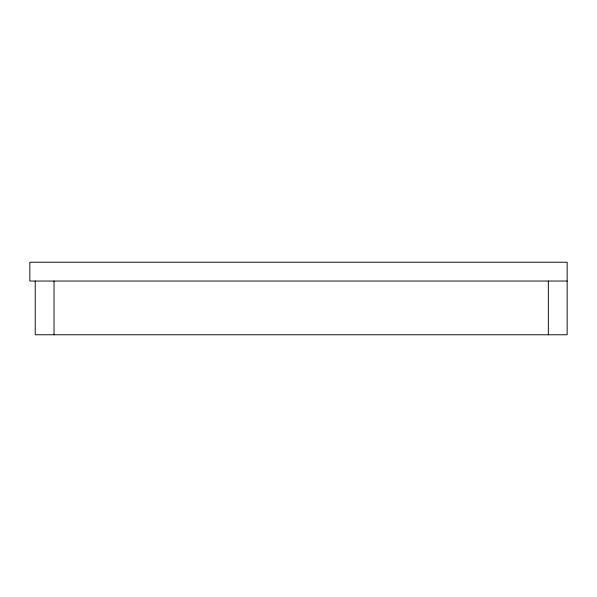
<?xml version="1.0" encoding="UTF-8"?>
<svg xmlns="http://www.w3.org/2000/svg" width="597" height="597" viewBox="0 0 597 597"><rect width="100%" height="100%" fill="white"/><g stroke="black" fill="none" stroke-linecap="round" stroke-linejoin="round"><path stroke-width="0.9" d="M567.15 281.038L29.85 281.038L29.85 262.232L567.15 262.232L567.15 334.768L35.223 334.768L35.223 281.038M548.344 281.038L548.344 334.768M54.029 281.038L54.029 334.768"/></g></svg>
